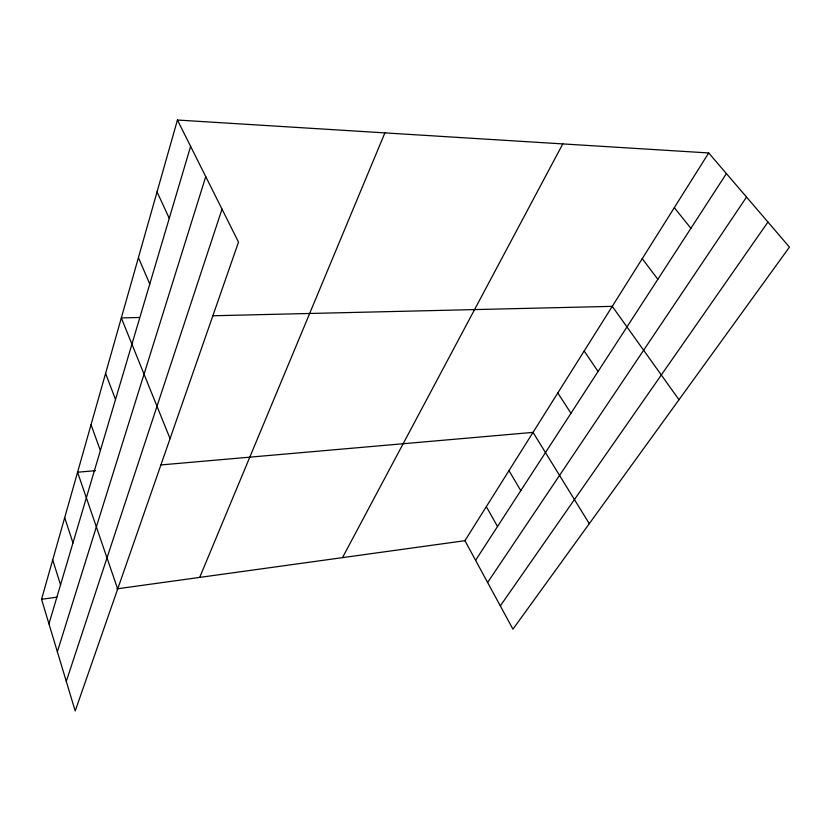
<?xml version="1.0" encoding="UTF-8"?>
<svg xmlns="http://www.w3.org/2000/svg" width="831" height="831" viewBox="0 0 831 831"><rect width="100%" height="100%" fill="white"/><g stroke="black" fill="none" stroke-linecap="round" stroke-linejoin="round"><path stroke-width="1.25" d="M177.429 120.028L238.518 242.112L75.206 710.972L41.55 599.286L177.429 120.028L708.698 152.956L789.45 247.119L512.935 629.171L464.934 540.69L708.698 152.956M48.956 623.863L190.611 146.36M57.36 651.764L205.745 176.608M66.283 681.368L222.012 209.132M199.7 577.4L384.888 132.887M342.497 557.632L562.784 143.919M475.592 560.323L726.398 173.596M487.61 582.489L746.529 197.061M500.304 605.892L767.948 222.054M41.55 599.286L56.872 597.167M116.901 588.857L464.934 540.69M95.44 470.658L77.574 472.226L117.69 589.002M160.508 464.965L533.035 432.38L589.283 523.675M139.39 317.494L121.326 317.92L170.064 438.633M212.954 315.759L612.26 306.348L678.989 399.732M674.315 207.667L690.904 228.317M642.238 258.67L657.84 279.299M584.183 351.014L598.06 371.478M557.819 392.949L570.949 413.277M508.988 470.626L520.777 490.643M486.322 506.671L497.52 526.501M157.049 191.919L169.264 218.335M138.424 257.631L149.777 284.015M105.589 373.431L115.519 399.503M91.046 424.714L100.374 450.547M64.693 517.661L72.972 542.923M52.717 559.907L60.538 584.837"/></g></svg>
